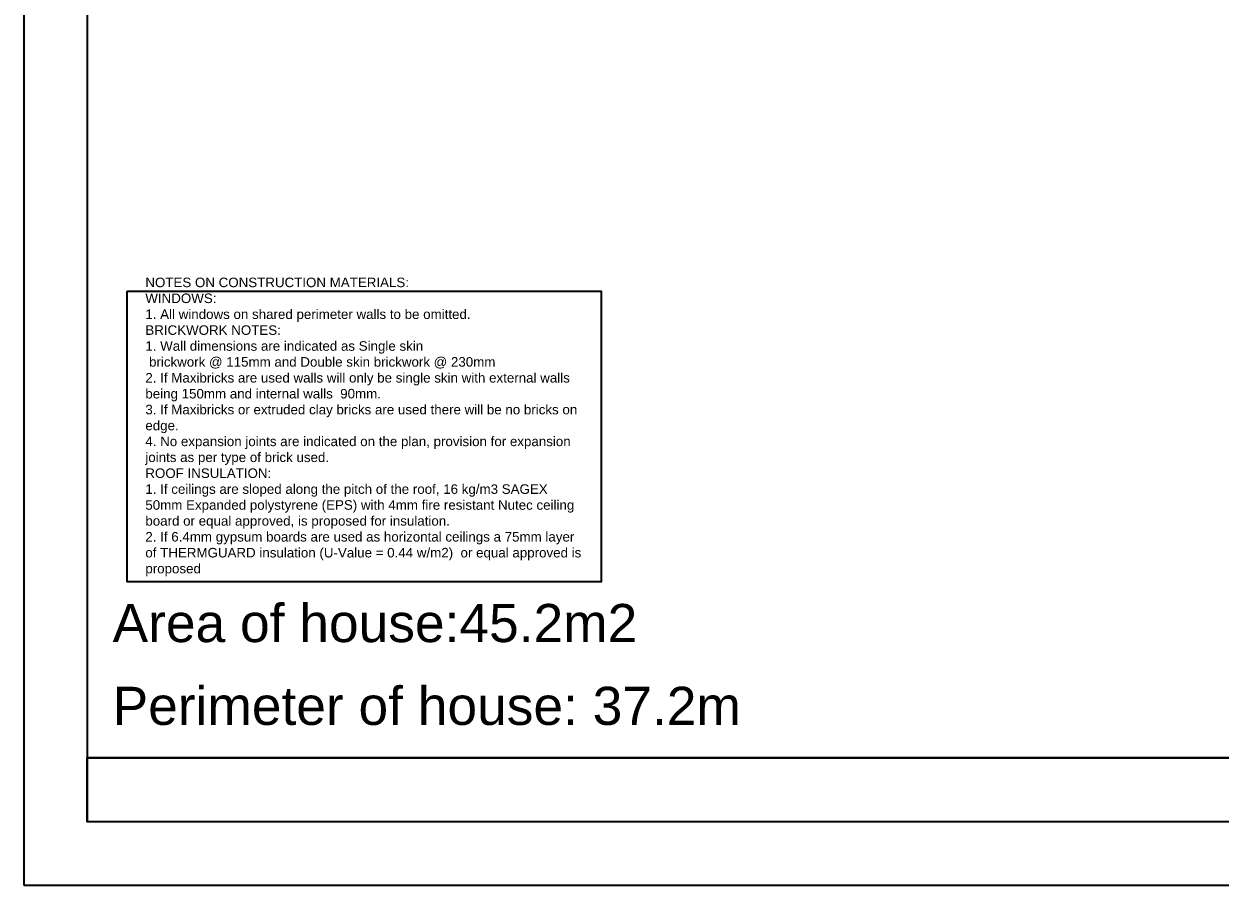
# Model space of a CAD drawing. Header units: millimetres. Extents: x 117 to 65811, y -976 to 29724.
# Drawn here: x 117 to 18919, y -976 to 12568 of the extents above; entities that cross this region are included whole.
import ezdxf

# ---------------------------------------------------------------- set-up
doc = ezdxf.new("R2010")
doc.units = ezdxf.units.MM
for name, color, linetype in [('TEXT', 5, 'Continuous'), ('WALL', 1, 'Continuous'), ('zastitle', 7, 'Continuous')]:
    doc.layers.add(name, color=color, linetype=linetype)
doc.styles.add('AERIAL1-25', font='arial.ttf', dxfattribs={"height": 50})
doc.styles.add('style1', font='arial.ttf')

msp = doc.modelspace()

# ---------------------------------------------------------------- linework, layer by layer
at = {"color": 3, "linetype": 'Continuous'}
msp.add_line((1117.3, 1023.7), (1117.3, 28723.7), dxfattribs=at)
msp.add_lwpolyline([(1117.3, 28723.7), (35451.6, 28723.7), (35451.6, 1023.7), (1117.3, 1023.7)], close=True, dxfattribs=at)
at = {"layer": 'DEFPOINTS', "color": 2, "linetype": 'Continuous'}
for p, q in [((117.3, 29723.7), (117.3, -976.3)), ((117.3, -976.3), (42117.3, -976.3))]:
    msp.add_line(p, q, dxfattribs=at)
at = {"layer": 'TEXT'}
msp.add_lwpolyline([(1742.2, 8362.7), (9192.4, 8362.7), (9192.4, 3791.3), (1742.2, 3791.3)], close=True, dxfattribs=at)
at = {"layer": 'zastitle', "linetype": 'Continuous'}
for points in [[(19697.6, 20.1), (1112.1, 20.1), (1112.1, 1023.7), (19697.6, 1023.7)], [(19702.8, 20.1), (1117.3, 20.1), (1117.3, 1023.7), (19702.8, 1023.7)]]:
    msp.add_lwpolyline(points, close=True, dxfattribs=at)

# ---------------------------------------------------------------- texts
at = {"layer": 'TEXT', "insert": (2025.8, 8577.6), "char_height": 150, "width": 6933.618, "attachment_point": 1, "style": 'style1'}
msp.add_mtext('NOTES ON CONSTRUCTION MATERIALS:\\PWINDOWS:\\P1. All windows on shared perimeter walls to be omitted.\\PBRICKWORK NOTES:\\P1. Wall dimensions are indicated as Single skin     \\P brickwork @ 115mm and Double skin brickwork @ 230mm\\P2. If Maxibricks are used walls will only be single skin with external walls being 150mm and internal walls  90mm.\\P3. If Maxibricks or extruded clay bricks are used there will be no bricks on edge.\\P4. No expansion joints are indicated on the plan, provision for expansion joints as per type of brick used. \\PROOF INSULATION:\\P1. If ceilings are sloped along the pitch of the roof, 16 kg/m3 SAGEX 50mm Expanded polystyrene (EPS) with 4mm fire resistant Nutec ceiling board or equal approved, is proposed for insulation.\\P2. If 6.4mm gypsum boards are used as horizontal ceilings a 75mm layer of THERMGUARD insulation (U-Value = 0.44 w/m2)  or equal approved is proposed', dxfattribs=at)
at = {"layer": 'WALL', "char_height": 600, "width": 20000, "attachment_point": 1, "style": 'AERIAL1-25'}
for s, insert in [('Area of house:45.2m2', (1511.1, 3445)), ('Perimeter of house: 37.2m', (1511.1, 2143))]:
    msp.add_mtext(s, dxfattribs=dict(at, insert=insert))

doc.saveas('drawing.dxf')
